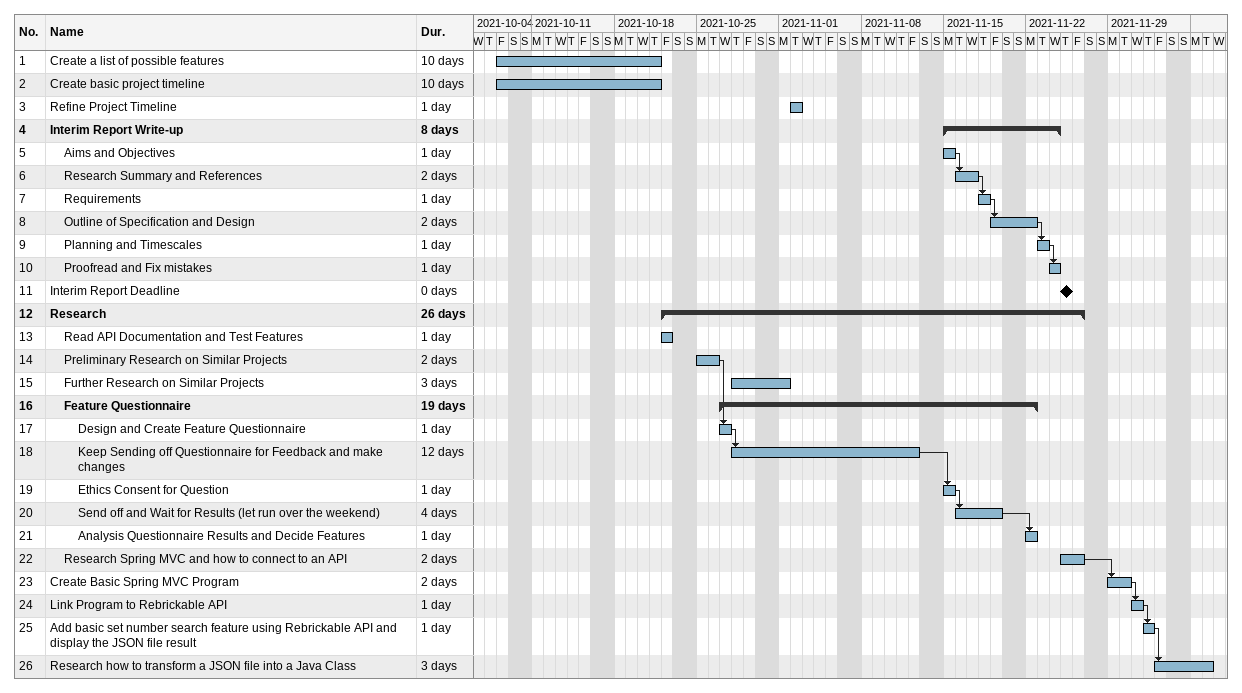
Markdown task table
| ID | Level | Task | Duration | Start | Finish | Predecessors |
|---|---|---|---|---|---|---|
| 1 | 1 | Create a list of possible features | 10d | 2021-10-08 | 2021-10-21 |  |
| 2 | 1 | Create basic project timeline | 10d | 2021-10-08 | 2021-10-21 |  |
| 3 | 1 | Refine Project Timeline | 1d | 2021-11-02 | 2021-11-02 |  |
| 4 | 1 | **Interim Report Write-up** | 8d | 2021-11-15 | 2021-11-24 |  |
| 5 | 2 | Aims and Objectives | 1d | 2021-11-15 | 2021-11-15 |  |
| 6 | 2 | Research Summary and References | 2d | 2021-11-16 | 2021-11-17 | 5 |
| 7 | 2 | Requirements | 1d | 2021-11-18 | 2021-11-18 | 6 |
| 8 | 2 | Outline of Specification and Design | 2d | 2021-11-19 | 2021-11-22 | 7 |
| 9 | 2 | Planning and Timescales | 1d | 2021-11-23 | 2021-11-23 | 8 |
| 10 | 2 | Proofread and Fix mistakes | 1d | 2021-11-24 | 2021-11-24 | 9 |
| 11 | 1 | Interim Report Deadline | 0d | 2021-11-25 | 2021-11-25 |  |
| 12 | 1 | **Research** | 26d | 2021-10-22 | 2021-11-26 |  |
| 13 | 2 | Read API Documentation and Test Features | 1d | 2021-10-22 | 2021-10-22 |  |
| 14 | 2 | Preliminary Research on Similar Projects | 2d | 2021-10-25 | 2021-10-26 |  |
| 15 | 2 | Further Research on Similar Projects | 3d | 2021-10-28 | 2021-11-01 |  |
| 16 | 2 | **Feature Questionnaire** | 19d | 2021-10-27 | 2021-11-22 |  |
| 17 | 3 | Design and Create Feature Questionnaire | 1d | 2021-10-27 | 2021-10-27 | 14 |
| 18 | 3 | Keep Sending off Questionnaire for Feedback and make changes | 12d | 2021-10-28 | 2021-11-12 | 17 |
| 19 | 3 | Ethics Consent for Question | 1d | 2021-11-15 | 2021-11-15 | 18 |
| 20 | 3 | Send off and Wait for Results (let run over the weekend) | 4d | 2021-11-16 | 2021-11-19 | 19 |
| 21 | 3 | Analysis Questionnaire Results and Decide Features | 1d | 2021-11-22 | 2021-11-22 | 20 |
| 22 | 2 | Research Spring MVC and how to connect to an API | 2d | 2021-11-25 | 2021-11-26 |  |
| 23 | 1 | Create Basic Spring MVC Program | 2d | 2021-11-29 | 2021-11-30 | 22 |
| 24 | 1 | Link Program to Rebrickable API | 1d | 2021-12-01 | 2021-12-01 | 23 |
| 25 | 1 | Add basic set number search feature using Rebrickable API and display the JSON file result | 1d | 2021-12-02 | 2021-12-02 | 24 |
| 26 | 1 | Research how to transform a JSON file into a Java Class | 3d | 2021-12-03 | 2021-12-07 | 25 |
